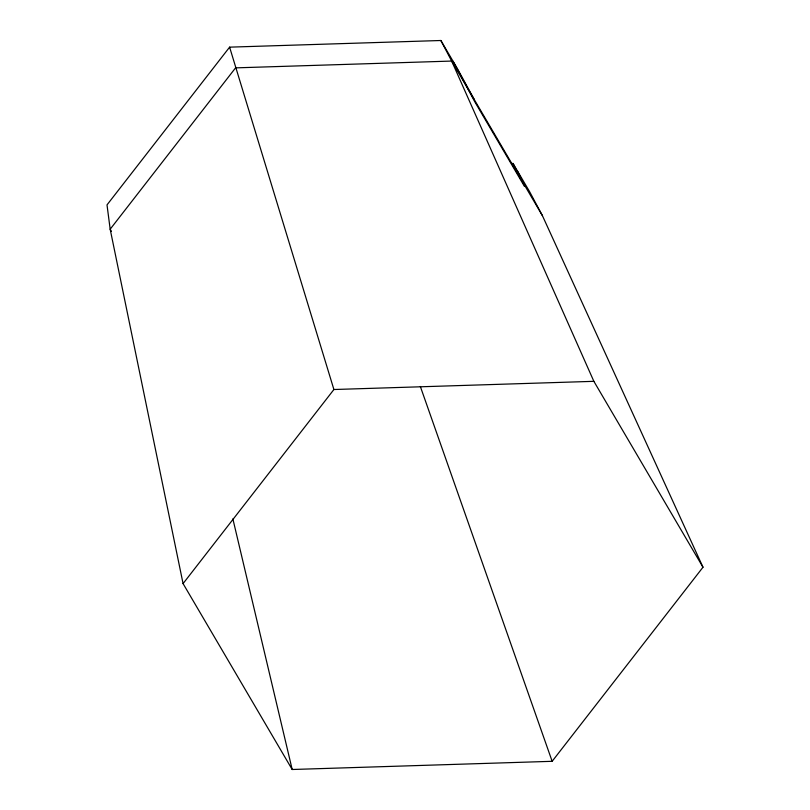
<?xml version="1.0" encoding="UTF-8"?>
<svg xmlns="http://www.w3.org/2000/svg" width="810" height="810" viewBox="0 0 810 810"><rect width="100%" height="100%" fill="white"/><g stroke="black" fill="none" stroke-linecap="round" stroke-linejoin="round"><path stroke-width="1.21" d="M474.478 99.913L457.498 68.83L440.873 40.5L229.605 47.152L107.011 204.889L110.17 229.21L183.07 583.605L292.187 769.5L552.147 761.309L702.989 567.233L542.386 215.602L529.558 191.585L512.922 163.256L519.585 176.752M183.07 583.605L333.902 389.519L593.862 381.328L702.989 567.233M542.386 215.602L451.676 61.064L440.873 40.5M111.456 231.387L110.17 229.21L235.568 67.868L451.676 61.064L593.862 381.328M453.063 61.276L474.802 101.807L524.465 186.411L517.357 170.809M420.35 386.502L552.147 761.309M333.902 389.519L229.605 47.152M232.865 518.886L292.187 769.5"/></g></svg>
